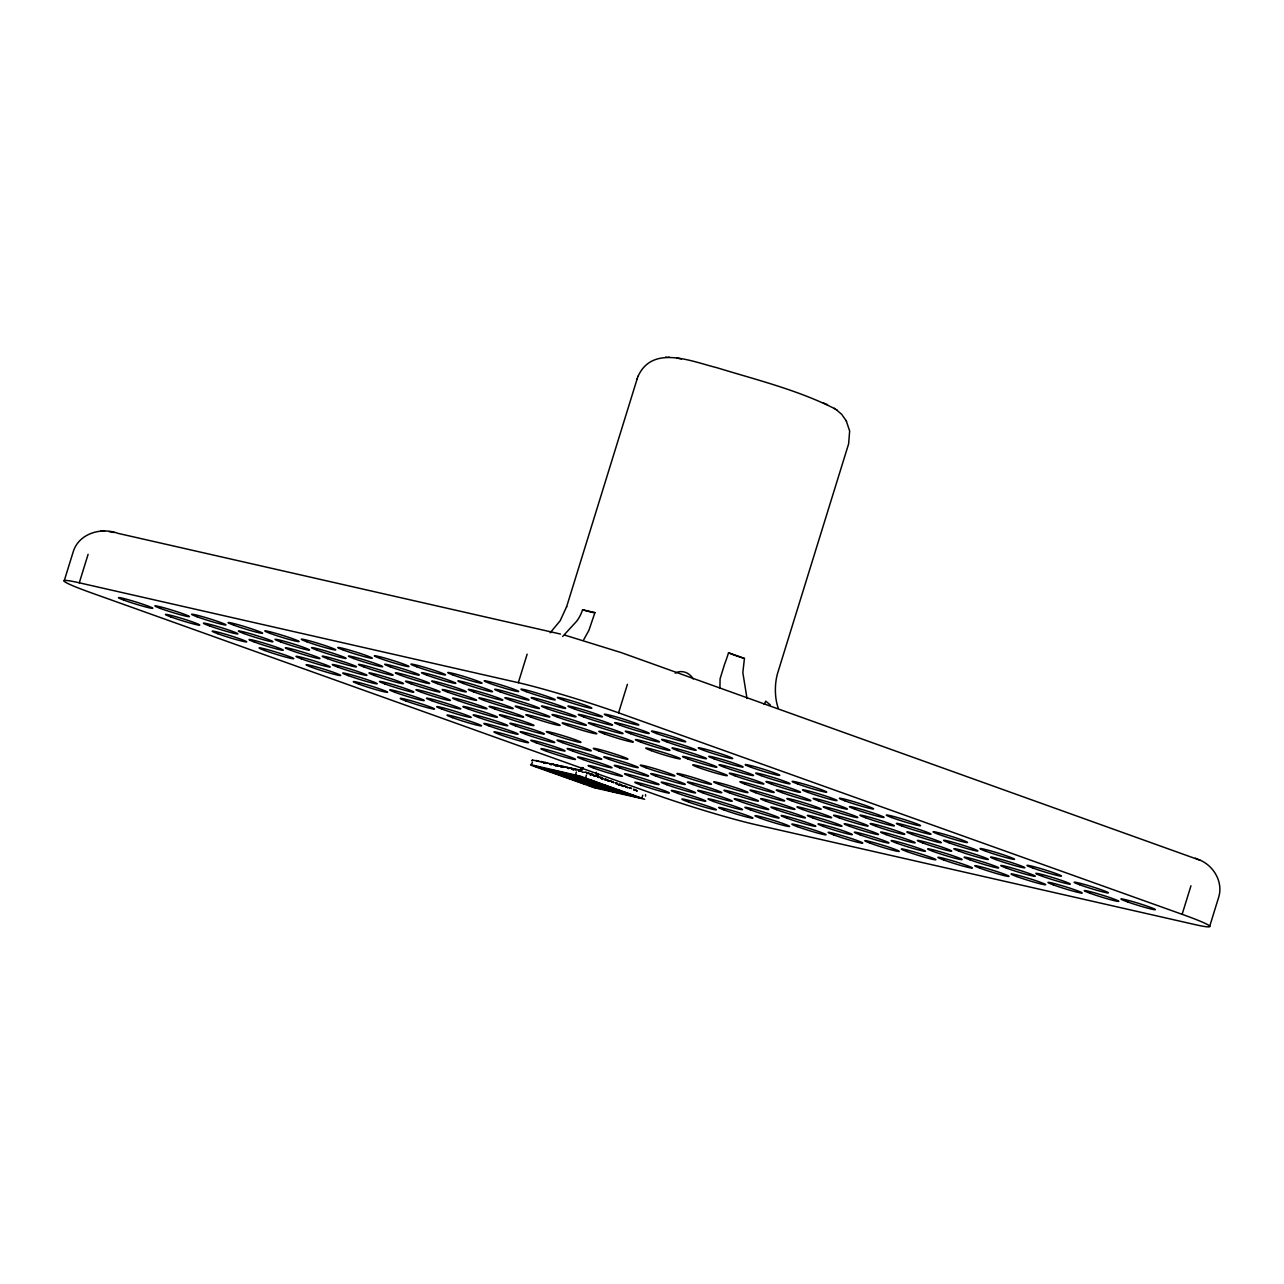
<?xml version="1.0" encoding="UTF-8"?>
<svg xmlns="http://www.w3.org/2000/svg" width="1284" height="1284" viewBox="0 0 1284 1284"><rect width="100%" height="100%" fill="white"/><g stroke="black" fill="none" stroke-linecap="round" stroke-linejoin="round"><path stroke-width="1.5" d="M598.472 777.446L597.959 773.867M590.319 774.942L591.186 773.915M645.579 796.128L645.515 794.587M764.157 704.338L765.745 701.192L770.239 704.868M719.923 687.919L720.083 678.787L724.513 664.438A38.632 6.741 -73.4 0 0 728.542 652.754L744.431 658.435L742.842 672.656L747.015 698.528M778.184 707.982C774.268 696.779 774.733 682.414 777.847 672.463L848.612 443.895L849.655 431.023L846.204 420.687M562.681 636.463L576.805 621.087A38.632 37.974 -54.8 0 0 582.567 609.788L594.941 612.596L588.891 630.364L583.722 639.689M579.036 770.93L581.347 768.699A3.868 3.804 -54.8 0 0 581.925 767.575L583.161 767.848L581.572 771.09M64.2 580.898L73.028 552.377C78.356 533.566 100.971 526.922 118.016 533.358L560.514 634.055M79.287 582.808L518.319 682.687A74.777 4.301 17.2 0 1 618.583 712.829L1182.131 914.32A74.777 4.301 17.2 0 1 1194.585 924.496L755.538 824.617A74.777 4.301 17.2 0 1 655.273 794.475L91.726 592.983A74.777 4.301 17.2 0 1 79.287 582.808L88.114 554.287M518.319 682.687L527.146 654.166M566.533 607.043L637.281 378.475M531.592 764.879L580.256 776.162L644.632 799.242L594.476 787.766L532.844 765.89C528.238 764.285 531.897 765.601 532.475 762.022M575.505 774.862L576.388 772.005M585.536 777.879L586.419 775.022M618.583 712.829L627.411 684.308M641.888 798.022L642.77 795.181M1182.131 914.32L1190.958 885.799M1209.656 926.406L1218.484 897.885C1223.829 881.964 1213.187 864.517 1197.828 859.269M638.036 376.389C652.384 344.208 692.028 361.607 716.873 367.705C756.693 379.936 797.862 389.967 835.146 408.906M596.402 772.23L595.969 776.21M637.169 378.844L638.164 376.019M566.645 606.658L560.129 620.814L550.178 632.787M531.608 760.706L532.443 760.08M675.191 673.185C681.595 669.397 689.797 672.736 693.151 678.947M532.491 760.048L579.277 769.886M591.202 773.899L593.288 774.958M594.941 612.596L594.588 612.709A17.944 1.027 17.2 0 1 582.792 609.852L582.567 609.788M585.889 772.326L589.308 773.385L587.558 772.727M600.045 777.414C607.605 780.816 597.06 774.396 601.458 778.714M608.054 780.11L606.337 779.452M100.666 531.111L102.062 531.127M103.266 531.111L104.582 531.127M665.61 357.209L666.733 357.225M668.178 357.209L669.269 357.225M595.166 787.573L591.892 786.53L595.294 787.557M583.129 767.864L581.957 767.575M593.802 775.054L592.245 774.413M676.861 358.092L681.419 358.926M109.156 531.608L111.547 532.041M111.965 532.122L114.196 532.539M613.832 782.614L611.633 781.844M547.562 763.306L544.657 762.311L547.963 763.322M597.895 776.579L598.713 776.74L597.814 776.371M544.946 763.322L543.742 762.985M607.637 780.03L604.716 779.035L606.433 779.693M611.986 781.619L612.789 781.779L611.906 781.41M615.566 783.32L616.769 783.657M626.062 786.659C628.63 787.06 620.268 784.797 625.212 786.402M564.992 635.195L620.846 652.481L1200.026 860.248M578.346 769.967L580.962 770.865L579.196 770.223M571.444 768.426L570.256 768.137L571.107 768.522M572.07 769.148L574.141 769.806M593.192 774.894L590.624 773.995L592.341 774.653M568.812 768.442L567.64 768.153L568.491 768.538M593.818 775.632L595.054 775.905L593.738 775.392M557.85 765.938L557.16 765.906M598.922 777.43L597.542 776.804M550.114 764.157L551.831 764.686M555.153 765.617L556.389 765.89L555.49 765.521M607.91 780.672L609.146 780.945L607.83 780.431M621.023 785.198L620.332 785.166M629.385 787.718L628.695 787.686M618.342 784.877L619.562 785.15L618.246 784.636M622.002 785.712L623.221 785.985L621.905 785.471M633.67 789.275L636.27 790.174L633.75 789.483M635.115 790.238L633.895 789.965L634.778 790.334M636.094 790.751L637.313 791.024L636.415 790.655M576.083 769.758L573.868 768.988L575.633 769.63M571.974 768.795L573.643 769.196L571.878 768.554M580.24 771.074L578.619 770.657L579.469 771.026M588.586 773.578L586.932 773.177L587.815 773.546M560.899 766.05L559.776 765.89M573.45 769.774L572.15 769.373M593.882 775.969L594.765 776.242M557.256 765.232C552.281 763.964 562.36 766.757 557.336 765.473M560.996 766.307L562.665 766.708L560.546 766.163M615.822 783.047L617.492 783.449L615.726 782.807M607.974 781.009L608.857 781.282M550.017 763.803L551.687 764.205L550.371 763.707M629.914 788.087L631.584 788.488L629.818 787.846M622.066 786.049L623.366 786.466M586.82 779.276C581.861 778.008 591.956 780.8 586.916 779.532M604.571 785.15C599.548 783.882 609.707 786.675 604.668 785.391M584.204 779.292C579.244 778.04 589.308 780.8 584.3 779.548M601.955 785.166C597.06 783.914 607.043 786.691 602.052 785.407M561.22 773.449C556.341 772.198 566.292 774.974 561.301 773.706M540.853 767.607C535.974 766.371 545.909 769.084 540.933 767.848M619.707 791.04C614.827 789.804 624.762 792.517 619.787 791.281M616.047 790.206C611.088 788.954 621.135 791.714 616.127 790.446M558.588 773.466C553.629 772.198 563.724 774.99 558.684 773.722M575.312 778.489C570.337 777.221 580.432 780.014 575.393 778.746M554.929 772.631C550.05 771.379 560.033 774.156 555.025 772.888M633.782 796.08C628.903 794.828 638.886 797.589 633.879 796.321M576.339 779.34C571.332 778.072 581.459 780.849 576.436 779.581M593.048 784.363C588.168 783.112 598.151 785.888 593.144 784.604M555.972 773.482C550.996 772.214 561.108 775.006 556.068 773.722M572.68 778.505C567.705 777.237 577.816 780.03 572.776 778.746M594.091 785.214C589.196 783.962 599.195 786.723 594.187 785.455M610.799 790.238C605.823 788.97 615.935 791.763 610.895 790.479M573.723 779.356C568.764 778.104 578.811 780.865 573.82 779.597M590.431 784.38C585.552 783.144 595.503 785.856 590.528 784.62M570.064 778.521C565.088 777.253 575.184 780.046 570.16 778.762M611.842 791.088C606.883 789.837 616.93 792.581 611.922 791.329M591.475 785.23C586.579 783.978 596.562 786.739 591.555 785.471M608.183 790.254C603.287 789.002 613.271 791.763 608.263 790.495M587.815 784.396C582.936 783.16 592.871 785.872 587.895 784.636M588.842 785.246C583.963 783.994 593.946 786.755 588.939 785.487M744.431 658.435L741.012 657.36A17.944 1.027 17.2 0 1 728.574 652.786L728.542 652.754M587.655 772.968L586.146 772.454M575.537 769.389L576.773 769.79M579.293 770.464L578.426 770.191M597.397 776.226L595.327 775.664L596.595 776.194M597.638 777.045L599.5 777.446M603.127 778.762L601.056 778.2L602.324 778.714M611.489 781.266L609.37 780.72L611.136 781.378M620.429 784.492C625.645 786.354 615.357 782.871 620.525 784.733M564.655 767.142L562.906 766.484L565.425 767.174M612.067 781.972L613.768 782.566M626.159 787.012L627.924 787.654L625.806 787.108M562.039 767.142L560.53 766.628L562.809 767.19M553.677 764.638L551.976 763.98L554.447 764.67M543.052 762.038L540.949 761.492L542.265 762.006M551.061 764.654L550.194 764.381M543.646 762.744L545.347 763.338M538.237 761.155L539.087 761.428M571.155 775.103C576.323 776.948 566.1 773.498 571.252 775.343M562.793 772.599C567.993 774.461 557.802 770.994 562.89 772.84M567.496 774.268C572.68 776.13 562.456 772.679 567.592 774.525M575.858 776.788C581.042 778.65 570.85 775.183 575.938 777.029M559.134 771.764C564.334 773.626 554.142 770.159 559.23 772.005M572.199 775.953C577.383 777.815 567.191 774.348 572.279 776.194M580.545 778.457C585.745 780.319 575.505 776.884 580.641 778.714M585.247 780.142C590.463 782.004 580.111 778.521 585.343 780.383M568.539 775.119C573.691 776.932 563.435 773.514 568.619 775.359M576.885 777.639C582.085 779.5 571.894 776.034 576.981 777.879M589.934 781.828C595.166 783.689 584.862 780.207 590.03 782.068M573.226 776.804C578.426 778.666 568.234 775.199 573.322 777.045M594.636 783.497C599.853 785.375 589.565 781.892 594.733 783.754M607.685 787.686C612.885 789.564 602.694 786.097 607.781 787.943M577.928 778.473C583.113 780.335 572.873 776.884 578.025 778.73M604.026 786.867C609.21 788.697 598.986 785.278 604.122 787.108M612.388 789.371C617.604 791.233 607.252 787.75 612.468 789.612M600.366 786.033C605.599 787.894 595.294 784.412 600.463 786.273M608.728 788.537C613.961 790.414 603.64 786.932 608.825 788.777M621.777 792.726C627.009 794.603 616.689 791.121 621.873 792.982M605.069 787.702C610.285 789.58 599.997 786.097 605.165 787.959M618.118 791.891C623.254 793.721 613.142 790.318 618.214 792.148M626.48 794.411C631.664 796.257 621.424 792.822 626.56 794.652M601.41 786.867C606.594 788.729 596.354 785.294 601.506 787.124M609.756 789.387C614.956 791.249 604.764 787.782 609.852 789.628M622.82 793.576C628.037 795.438 617.684 791.955 622.901 793.817M606.096 788.553C611.328 790.43 601.024 786.932 606.192 788.793M619.161 792.742C624.377 794.619 614.073 791.137 619.241 792.982M580.898 776.916C576.468 775.247 585.841 778.537 581.379 776.852M582.438 777.703C586.884 779.372 577.527 776.114 581.957 777.783M629.224 794.443C633.638 796.112 624.489 792.886 628.743 794.507M590.078 774.557L591.138 774.942M617.636 783.93L615.63 783.497M604.17 779.597L605.406 780.062M582.134 772.198L585.52 772.278M537.434 760.898L536.198 760.433M1195.244 858.145L1197.298 859.06M823.301 402.855L827.538 404.749M836.349 409.74L841.71 414.363L846.477 421.152M834.247 408.312L837.264 410.366M601.811 778.778L601.57 777.927M535.572 766.355L538.943 767.415L535.572 766.355M540.259 768.025L543.646 769.1L540.259 768.025M542.891 768.009L546.262 769.084L542.891 768.009M546.551 768.843L549.921 769.918L546.551 768.843M544.962 769.71L548.348 770.769L544.962 769.71M547.578 769.694L550.964 770.753L547.578 769.694M550.21 769.678L553.581 770.753L550.21 769.678M548.621 770.544L552.008 771.604L548.782 770.561M551.237 770.528L554.624 771.588L551.398 770.544M549.664 771.395L553.035 772.454L549.664 771.395M553.853 770.512L557.24 771.572L554.014 770.528M552.281 771.379L555.651 772.438L552.281 771.379M554.897 771.363L558.283 772.422L554.897 771.363M555.94 772.214L559.31 773.273L555.94 772.214M569.984 768.378L566.806 767.447L569.984 768.378M558.556 772.198L561.943 773.257L558.556 772.198M558.01 773.899L561.397 774.958L558.01 773.899M562.215 773.032L565.602 774.091L562.215 773.032M560.626 773.883L564.013 774.958L560.626 773.883M559.054 774.75L562.424 775.809L559.214 774.766M564.832 773.016L568.218 774.075L564.832 773.016M563.259 773.867L566.629 774.942L563.259 773.867M561.67 774.733L565.056 775.793L561.83 774.75M564.286 774.717L567.672 775.777L564.446 774.75M562.713 775.584L566.083 776.643L562.713 775.584M568.491 773.835L571.878 774.91L568.652 773.867M565.329 775.568L568.716 776.627L565.329 775.568M563.74 776.435L567.127 777.494L563.74 776.435M567.945 775.552L571.332 776.611L567.945 775.552M566.372 776.419L569.743 777.478L566.372 776.419M572.15 774.669L575.537 775.745L572.15 774.669M568.989 776.403L572.375 777.462L568.989 776.403M567.4 777.253L570.786 778.329L567.4 777.253M573.194 775.52L576.58 776.579L573.194 775.52M570.032 777.237L573.402 778.313L570.032 777.237M575.81 775.504L579.196 776.579L575.81 775.504M572.648 777.237L576.034 778.297L572.648 777.237M576.853 776.355L580.24 777.414L576.853 776.355M577.88 777.205L581.267 778.264L577.88 777.205M573.146 779.789L576.516 780.849L573.146 779.789M575.762 779.773L579.132 780.832L575.762 779.773M581.54 778.04L584.926 779.099L581.7 778.056M579.967 778.89L583.337 779.966L579.967 778.89M578.378 779.757L581.764 780.816L578.378 779.757M584.172 778.024L587.542 779.083L584.172 778.024M576.789 780.624L580.175 781.683L576.789 780.624M579.421 780.608L582.792 781.667L579.421 780.608M577.832 781.458L581.219 782.534L577.832 781.458M580.448 781.442L583.835 782.518L580.448 781.442M586.242 779.709L589.629 780.784L586.242 779.709M583.08 781.442L586.451 782.502L583.08 781.442M588.858 779.693L592.245 780.768L588.858 779.693M581.491 782.293L584.878 783.368L581.491 782.293M587.286 780.56L590.656 781.619L587.286 780.56M584.108 782.277L587.494 783.352L584.108 782.277M589.902 780.544L593.288 781.603L589.902 780.544M582.535 783.144L585.905 784.203L582.695 783.16M585.151 783.128L588.537 784.187L585.151 783.128M590.945 781.394L594.315 782.454L590.945 781.394M587.767 783.112L591.154 784.187L587.767 783.112M593.561 781.378L596.948 782.438L593.722 781.394M591.972 782.245L595.359 783.304L592.133 782.261M594.604 782.229L597.975 783.288L594.604 782.229M595.632 783.063L599.018 784.139L595.632 783.063M598.264 783.063L601.634 784.123L598.264 783.063M596.675 783.914L600.061 784.989L596.675 783.914M595.086 784.781L598.472 785.84L595.086 784.781M593.513 785.648L596.883 786.707L593.513 785.648M599.291 783.898L602.678 784.973L599.291 783.898M597.718 784.765L601.089 785.824L597.718 784.765M596.129 785.631L599.516 786.691L596.129 785.631M594.54 786.482L597.927 787.557L594.54 786.482M597.172 786.466L600.543 787.541L597.317 786.498M595.583 787.333L598.97 788.392L595.583 787.333M601.361 785.599L604.748 786.659L601.361 785.599M598.2 787.317L601.586 788.392L598.36 787.349M603.994 785.583L607.364 786.643L604.154 785.599M600.816 787.301L604.202 788.376L600.816 787.301M599.243 788.167L602.613 789.227L599.243 788.167M605.021 786.434L608.407 787.493L605.021 786.434M601.859 788.151L605.245 789.211L601.859 788.151M607.653 786.418L611.024 787.477L607.653 786.418M602.902 789.002L606.273 790.061L602.902 789.002M608.68 787.269L612.067 788.328L608.68 787.269M605.518 788.986L608.905 790.045L605.518 788.986M609.723 788.103L613.11 789.178L609.723 788.103M612.34 788.087L615.726 789.162L612.34 788.087M613.383 788.938L616.769 790.013L613.383 788.938M611.794 789.804L615.18 790.864L611.794 789.804M612.837 790.655L616.224 791.714L612.998 790.671M617.042 789.772L620.429 790.832L617.203 789.788M615.453 790.639L618.84 791.698L615.453 790.639M613.88 791.49L617.251 792.565L613.88 791.49M619.113 791.474L622.499 792.533L619.113 791.474M621.745 791.458L625.115 792.517L621.745 791.458M622.772 792.292L626.159 793.368L622.772 792.292M623.815 793.143L627.202 794.218L623.815 793.143M626.432 793.127L629.818 794.202L626.432 793.127M628.502 794.828L631.889 795.887L628.502 794.828M631.134 794.812L634.505 795.871L631.134 794.812M544.159 768.923L547.433 769.983L544.159 768.923M590.961 785.648L594.235 786.723L590.961 785.648M635.917 796.497L639.191 797.573L635.917 796.497M678.08 793.448A17.944 1.027 17.2 0 0 705.606 801.232A17.944 1.027 17.2 0 0 682.173 792.854A17.944 1.027 17.2 0 0 678.08 793.448M688.641 802.067A17.944 1.027 17.2 0 0 716.167 809.851A17.944 1.027 17.2 0 0 692.734 801.473A17.944 1.027 17.2 0 0 688.641 802.067M123.842 600.109A17.944 1.027 17.2 0 0 152.315 608.359A17.944 1.027 17.2 0 0 130.759 600.431A17.944 1.027 17.2 0 0 123.842 600.109M1127.689 901.946A17.944 1.027 17.2 0 0 1155.199 909.73A17.944 1.027 17.2 0 0 1131.782 901.352A17.944 1.027 17.2 0 0 1127.689 901.946M564.141 700.438A17.944 1.027 17.2 0 0 591.651 708.222A17.944 1.027 17.2 0 0 568.234 699.844A17.944 1.027 17.2 0 0 564.141 700.438M1042.608 876.378A17.944 1.027 17.2 0 0 1070.134 884.162A17.944 1.027 17.2 0 0 1046.701 875.784A17.944 1.027 17.2 0 0 1042.608 876.378M574.702 709.073A17.944 1.027 17.2 0 0 602.228 716.857A17.944 1.027 17.2 0 0 578.795 708.479A17.944 1.027 17.2 0 0 574.702 709.073M210.175 626.143A17.944 1.027 17.2 0 0 237.684 633.927A17.944 1.027 17.2 0 0 214.267 625.549A17.944 1.027 17.2 0 0 210.175 626.143M620.22 725.251A17.944 1.027 17.2 0 0 648.693 733.501A17.944 1.027 17.2 0 0 627.138 725.556A17.944 1.027 17.2 0 0 620.22 725.251M901.994 825.997A17.944 1.027 17.2 0 0 930.467 834.247A17.944 1.027 17.2 0 0 908.911 826.302A17.944 1.027 17.2 0 0 901.994 825.997M1032.513 867.904A17.944 1.027 17.2 0 0 1060.969 876.153A17.944 1.027 17.2 0 0 1039.414 868.209A17.944 1.027 17.2 0 0 1032.513 867.904M839.19 817.828A17.944 1.027 17.2 0 0 867.663 826.061A17.944 1.027 17.2 0 0 846.108 818.133A17.944 1.027 17.2 0 0 839.19 817.828M933.131 851.404A17.944 1.027 17.2 0 0 961.588 859.654A17.944 1.027 17.2 0 0 940.032 851.709A17.944 1.027 17.2 0 0 933.131 851.404M755.65 792.709A17.944 1.027 17.2 0 0 784.123 800.959A17.944 1.027 17.2 0 0 762.568 793.014A17.944 1.027 17.2 0 0 755.65 792.709M416.53 666.701A17.944 1.027 17.2 0 0 445.002 674.951A17.944 1.027 17.2 0 0 423.447 667.006A17.944 1.027 17.2 0 0 416.53 666.701M651.341 750.659A17.944 1.027 17.2 0 0 679.814 758.908A17.944 1.027 17.2 0 0 658.259 750.963A17.944 1.027 17.2 0 0 651.341 750.659M395.247 692.397A17.944 1.027 17.2 0 0 423.704 700.647A17.944 1.027 17.2 0 0 402.149 692.702A17.944 1.027 17.2 0 0 395.247 692.397M985.55 851.115A17.944 1.027 17.2 0 0 1014.007 859.365A17.944 1.027 17.2 0 0 992.452 851.42A17.944 1.027 17.2 0 0 985.55 851.115M1079.475 884.692A17.944 1.027 17.2 0 0 1107.931 892.942A17.944 1.027 17.2 0 0 1086.376 885.013A17.944 1.027 17.2 0 0 1079.475 884.692M891.626 817.523A17.944 1.027 17.2 0 0 920.082 825.773A17.944 1.027 17.2 0 0 898.527 817.844A17.944 1.027 17.2 0 0 891.626 817.523M771.491 784.091A17.944 1.027 17.2 0 0 799.948 792.34A17.944 1.027 17.2 0 0 778.393 784.396A17.944 1.027 17.2 0 0 771.491 784.091M724.529 767.302A17.944 1.027 17.2 0 0 752.986 775.552A17.944 1.027 17.2 0 0 731.431 767.607A17.944 1.027 17.2 0 0 724.529 767.302M677.567 750.514A17.944 1.027 17.2 0 0 706.023 758.748A17.944 1.027 17.2 0 0 684.468 750.819A17.944 1.027 17.2 0 0 677.567 750.514M1016.671 876.523A17.944 1.027 17.2 0 0 1045.144 884.772A17.944 1.027 17.2 0 0 1023.589 876.828A17.944 1.027 17.2 0 0 1016.671 876.523M875.784 826.142A17.944 1.027 17.2 0 0 904.257 834.391A17.944 1.027 17.2 0 0 882.702 826.447A17.944 1.027 17.2 0 0 875.784 826.142M969.709 859.734A17.944 1.027 17.2 0 0 998.182 867.968A17.944 1.027 17.2 0 0 976.626 860.039A17.944 1.027 17.2 0 0 969.709 859.734M667.182 742.04A17.944 1.027 17.2 0 0 695.655 750.289A17.944 1.027 17.2 0 0 674.1 742.345A17.944 1.027 17.2 0 0 667.182 742.04M640.973 742.184A17.944 1.027 17.2 0 0 669.446 750.434A17.944 1.027 17.2 0 0 647.89 742.489A17.944 1.027 17.2 0 0 640.973 742.184M594.01 725.396A17.944 1.027 17.2 0 0 622.483 733.646A17.944 1.027 17.2 0 0 600.928 725.701A17.944 1.027 17.2 0 0 594.01 725.396M547.048 708.607A17.944 1.027 17.2 0 0 575.521 716.857A17.944 1.027 17.2 0 0 553.966 708.912A17.944 1.027 17.2 0 0 547.048 708.607M1089.843 893.166A17.944 1.027 17.2 0 0 1118.316 901.416A17.944 1.027 17.2 0 0 1096.761 893.471A17.944 1.027 17.2 0 0 1089.843 893.166M948.956 842.786A17.944 1.027 17.2 0 0 977.429 851.035A17.944 1.027 17.2 0 0 955.874 843.106A17.944 1.027 17.2 0 0 948.956 842.786M855.032 809.209A17.944 1.027 17.2 0 0 883.504 817.459A17.944 1.027 17.2 0 0 861.949 809.514A17.944 1.027 17.2 0 0 855.032 809.209M808.069 792.421A17.944 1.027 17.2 0 0 836.542 800.654A17.944 1.027 17.2 0 0 814.987 792.726A17.944 1.027 17.2 0 0 808.069 792.421M525.75 734.304A17.944 1.027 17.2 0 0 554.223 742.553A17.944 1.027 17.2 0 0 532.667 734.608A17.944 1.027 17.2 0 0 525.75 734.304M761.107 775.616A17.944 1.027 17.2 0 0 789.58 783.866A17.944 1.027 17.2 0 0 768.025 775.937A17.944 1.027 17.2 0 0 761.107 775.616M714.145 758.828A17.944 1.027 17.2 0 0 742.617 767.078A17.944 1.027 17.2 0 0 721.062 759.149A17.944 1.027 17.2 0 0 714.145 758.828M500.086 691.803A17.944 1.027 17.2 0 0 528.559 700.053A17.944 1.027 17.2 0 0 507.003 692.124A17.944 1.027 17.2 0 0 500.086 691.803M452.578 717.66A17.944 1.027 17.2 0 0 481.051 725.909A17.944 1.027 17.2 0 0 459.495 717.965A17.944 1.027 17.2 0 0 452.578 717.66M484.245 700.422A17.944 1.027 17.2 0 0 512.717 708.672A17.944 1.027 17.2 0 0 491.162 700.743A17.944 1.027 17.2 0 0 484.245 700.422M437.282 683.634A17.944 1.027 17.2 0 0 465.755 691.883A17.944 1.027 17.2 0 0 444.2 683.939A17.944 1.027 17.2 0 0 437.282 683.634M390.32 666.845A17.944 1.027 17.2 0 0 418.793 675.095A17.944 1.027 17.2 0 0 397.238 667.15A17.944 1.027 17.2 0 0 390.32 666.845M489.172 725.974A17.944 1.027 17.2 0 0 517.629 734.223A17.944 1.027 17.2 0 0 496.073 726.295A17.944 1.027 17.2 0 0 489.172 725.974M828.822 809.353A17.944 1.027 17.2 0 0 857.295 817.603A17.944 1.027 17.2 0 0 835.74 809.658A17.944 1.027 17.2 0 0 828.822 809.353M489.718 683.345A17.944 1.027 17.2 0 0 518.174 691.594A17.944 1.027 17.2 0 0 496.619 683.65A17.944 1.027 17.2 0 0 489.718 683.345M687.935 758.972A17.944 1.027 17.2 0 0 716.408 767.222A17.944 1.027 17.2 0 0 694.853 759.293A17.944 1.027 17.2 0 0 687.935 758.972M870.327 843.235A17.944 1.027 17.2 0 0 898.8 851.469A17.944 1.027 17.2 0 0 877.229 843.54A17.944 1.027 17.2 0 0 870.327 843.235M729.44 792.854A17.944 1.027 17.2 0 0 757.913 801.104A17.944 1.027 17.2 0 0 736.342 793.159A17.944 1.027 17.2 0 0 729.44 792.854M823.365 826.431A17.944 1.027 17.2 0 0 851.838 834.68A17.944 1.027 17.2 0 0 830.266 826.752A17.944 1.027 17.2 0 0 823.365 826.431M494.629 708.896A17.944 1.027 17.2 0 0 523.086 717.146A17.944 1.027 17.2 0 0 501.53 709.201A17.944 1.027 17.2 0 0 494.629 708.896M442.21 709.185A17.944 1.027 17.2 0 0 470.666 717.435A17.944 1.027 17.2 0 0 449.111 709.49A17.944 1.027 17.2 0 0 442.21 709.185M264.729 650.49A17.944 1.027 17.2 0 0 293.201 658.74A17.944 1.027 17.2 0 0 271.646 650.795A17.944 1.027 17.2 0 0 264.729 650.49M290.938 650.346A17.944 1.027 17.2 0 0 319.411 658.596A17.944 1.027 17.2 0 0 297.856 650.651A17.944 1.027 17.2 0 0 290.938 650.346M243.976 633.558A17.944 1.027 17.2 0 0 272.449 641.791A17.944 1.027 17.2 0 0 250.894 633.863A17.944 1.027 17.2 0 0 243.976 633.558M301.323 658.804A17.944 1.027 17.2 0 0 329.779 667.054A17.944 1.027 17.2 0 0 308.224 659.125A17.944 1.027 17.2 0 0 301.323 658.804M776.403 809.642A17.944 1.027 17.2 0 0 804.875 817.892A17.944 1.027 17.2 0 0 783.304 809.947A17.944 1.027 17.2 0 0 776.403 809.642M750.739 767.158A17.944 1.027 17.2 0 0 779.195 775.408A17.944 1.027 17.2 0 0 757.64 767.463A17.944 1.027 17.2 0 0 750.739 767.158M703.776 750.37A17.944 1.027 17.2 0 0 732.233 758.603A17.944 1.027 17.2 0 0 710.678 750.675A17.944 1.027 17.2 0 0 703.776 750.37M656.814 733.565A17.944 1.027 17.2 0 0 685.271 741.815A17.944 1.027 17.2 0 0 663.716 733.886A17.944 1.027 17.2 0 0 656.814 733.565M458.035 700.566A17.944 1.027 17.2 0 0 486.508 708.816A17.944 1.027 17.2 0 0 464.952 700.887A17.944 1.027 17.2 0 0 458.035 700.566M411.073 683.778A17.944 1.027 17.2 0 0 439.545 692.028A17.944 1.027 17.2 0 0 417.99 684.083A17.944 1.027 17.2 0 0 411.073 683.778M384.863 683.923A17.944 1.027 17.2 0 0 413.336 692.172A17.944 1.027 17.2 0 0 391.78 684.244A17.944 1.027 17.2 0 0 384.863 683.923M337.901 667.134A17.944 1.027 17.2 0 0 366.373 675.384A17.944 1.027 17.2 0 0 344.818 667.439A17.944 1.027 17.2 0 0 337.901 667.134M786.771 818.117A17.944 1.027 17.2 0 0 815.244 826.366A17.944 1.027 17.2 0 0 793.689 818.422A17.944 1.027 17.2 0 0 786.771 818.117M598.922 750.947A17.944 1.027 17.2 0 0 627.394 759.197A17.944 1.027 17.2 0 0 605.839 751.252A17.944 1.027 17.2 0 0 598.922 750.947M447.667 692.108A17.944 1.027 17.2 0 0 476.123 700.342A17.944 1.027 17.2 0 0 454.568 692.413A17.944 1.027 17.2 0 0 447.667 692.108M400.704 675.304A17.944 1.027 17.2 0 0 429.161 683.553A17.944 1.027 17.2 0 0 407.606 675.625A17.944 1.027 17.2 0 0 400.704 675.304M353.742 658.515A17.944 1.027 17.2 0 0 382.199 666.765A17.944 1.027 17.2 0 0 360.643 658.836A17.944 1.027 17.2 0 0 353.742 658.515M520.839 708.752A17.944 1.027 17.2 0 0 549.311 717.002A17.944 1.027 17.2 0 0 527.756 709.057A17.944 1.027 17.2 0 0 520.839 708.752M473.876 691.964A17.944 1.027 17.2 0 0 502.349 700.197A17.944 1.027 17.2 0 0 480.794 692.269A17.944 1.027 17.2 0 0 473.876 691.964M426.914 675.159A17.944 1.027 17.2 0 0 455.387 683.409A17.944 1.027 17.2 0 0 433.832 675.48A17.944 1.027 17.2 0 0 426.914 675.159M593.465 768.025A17.944 1.027 17.2 0 0 621.938 776.274A17.944 1.027 17.2 0 0 600.382 768.346A17.944 1.027 17.2 0 0 593.465 768.025M619.674 767.88A17.944 1.027 17.2 0 0 648.147 776.13A17.944 1.027 17.2 0 0 626.592 768.201A17.944 1.027 17.2 0 0 619.674 767.88M713.599 801.473A17.944 1.027 17.2 0 0 742.072 809.706A17.944 1.027 17.2 0 0 720.517 801.778A17.944 1.027 17.2 0 0 713.599 801.473M254.36 642.016A17.944 1.027 17.2 0 0 282.817 650.266A17.944 1.027 17.2 0 0 261.262 642.337A17.944 1.027 17.2 0 0 254.36 642.016M739.809 801.328A17.944 1.027 17.2 0 0 768.281 809.562A17.944 1.027 17.2 0 0 746.726 801.633A17.944 1.027 17.2 0 0 739.809 801.328M364.11 666.99A17.944 1.027 17.2 0 0 392.583 675.24A17.944 1.027 17.2 0 0 371.028 667.295A17.944 1.027 17.2 0 0 364.11 666.99M792.228 801.023A17.944 1.027 17.2 0 0 820.701 809.273A17.944 1.027 17.2 0 0 799.146 801.344A17.944 1.027 17.2 0 0 792.228 801.023M453.124 675.015A17.944 1.027 17.2 0 0 481.596 683.265A17.944 1.027 17.2 0 0 460.041 675.336A17.944 1.027 17.2 0 0 453.124 675.015M922.747 842.93A17.944 1.027 17.2 0 0 951.219 851.18A17.944 1.027 17.2 0 0 929.664 843.251A17.944 1.027 17.2 0 0 922.747 842.93M682.478 776.066A17.944 1.027 17.2 0 0 710.951 784.315A17.944 1.027 17.2 0 0 689.38 776.371A17.944 1.027 17.2 0 0 682.478 776.066M343.358 650.057A17.944 1.027 17.2 0 0 371.83 658.291A17.944 1.027 17.2 0 0 350.275 650.362A17.944 1.027 17.2 0 0 343.358 650.057M812.981 817.972A17.944 1.027 17.2 0 0 841.453 826.222A17.944 1.027 17.2 0 0 819.898 818.277A17.944 1.027 17.2 0 0 812.981 817.972M604.379 733.87A17.944 1.027 17.2 0 0 632.851 742.104A17.944 1.027 17.2 0 0 611.296 734.175A17.944 1.027 17.2 0 0 604.379 733.87M557.417 717.066A17.944 1.027 17.2 0 0 585.889 725.316A17.944 1.027 17.2 0 0 564.334 717.387A17.944 1.027 17.2 0 0 557.417 717.066M510.454 700.278A17.944 1.027 17.2 0 0 538.927 708.527A17.944 1.027 17.2 0 0 517.372 700.582A17.944 1.027 17.2 0 0 510.454 700.278M572.712 751.092A17.944 1.027 17.2 0 0 601.185 759.342A17.944 1.027 17.2 0 0 579.63 751.397A17.944 1.027 17.2 0 0 572.712 751.092M504.997 717.371A17.944 1.027 17.2 0 0 533.47 725.604A17.944 1.027 17.2 0 0 511.915 717.676A17.944 1.027 17.2 0 0 504.997 717.371M463.492 683.489A17.944 1.027 17.2 0 0 491.965 691.739A17.944 1.027 17.2 0 0 470.409 683.794A17.944 1.027 17.2 0 0 463.492 683.489M906.905 851.549A17.944 1.027 17.2 0 0 935.378 859.799A17.944 1.027 17.2 0 0 913.823 851.854A17.944 1.027 17.2 0 0 906.905 851.549M766.018 801.168A17.944 1.027 17.2 0 0 794.491 809.418A17.944 1.027 17.2 0 0 772.936 801.489A17.944 1.027 17.2 0 0 766.018 801.168M666.637 784.668A17.944 1.027 17.2 0 0 695.109 792.918A17.944 1.027 17.2 0 0 673.554 784.989A17.944 1.027 17.2 0 0 666.637 784.668M760.561 818.261A17.944 1.027 17.2 0 0 789.034 826.511A17.944 1.027 17.2 0 0 767.479 818.566A17.944 1.027 17.2 0 0 760.561 818.261M562.344 742.617A17.944 1.027 17.2 0 0 590.801 750.867A17.944 1.027 17.2 0 0 569.245 742.938A17.944 1.027 17.2 0 0 562.344 742.617M515.382 725.829A17.944 1.027 17.2 0 0 543.838 734.079A17.944 1.027 17.2 0 0 522.283 726.134A17.944 1.027 17.2 0 0 515.382 725.829M160.436 608.439A17.944 1.027 17.2 0 0 188.892 616.689A17.944 1.027 17.2 0 0 167.337 608.744A17.944 1.027 17.2 0 0 160.436 608.439M630.059 776.355A17.944 1.027 17.2 0 0 658.515 784.604A17.944 1.027 17.2 0 0 636.96 776.659A17.944 1.027 17.2 0 0 630.059 776.355M723.983 809.931A17.944 1.027 17.2 0 0 752.44 818.181A17.944 1.027 17.2 0 0 730.885 810.252A17.944 1.027 17.2 0 0 723.983 809.931M656.268 776.21A17.944 1.027 17.2 0 0 684.725 784.46A17.944 1.027 17.2 0 0 663.17 776.515A17.944 1.027 17.2 0 0 656.268 776.21M750.193 809.787A17.944 1.027 17.2 0 0 778.65 818.036A17.944 1.027 17.2 0 0 757.095 810.108A17.944 1.027 17.2 0 0 750.193 809.787M405.616 700.855A17.944 1.027 17.2 0 0 434.088 709.105A17.944 1.027 17.2 0 0 412.533 701.176A17.944 1.027 17.2 0 0 405.616 700.855M468.419 709.041A17.944 1.027 17.2 0 0 496.876 717.291A17.944 1.027 17.2 0 0 475.321 709.346A17.944 1.027 17.2 0 0 468.419 709.041M421.457 692.253A17.944 1.027 17.2 0 0 449.914 700.502A17.944 1.027 17.2 0 0 428.358 692.558A17.944 1.027 17.2 0 0 421.457 692.253M797.155 826.575A17.944 1.027 17.2 0 0 825.612 834.825A17.944 1.027 17.2 0 0 804.057 826.896A17.944 1.027 17.2 0 0 797.155 826.575M719.056 784.38A17.944 1.027 17.2 0 0 747.529 792.629A17.944 1.027 17.2 0 0 725.974 784.701A17.944 1.027 17.2 0 0 719.056 784.38M698.303 767.447A17.944 1.027 17.2 0 0 726.776 775.697A17.944 1.027 17.2 0 0 705.221 767.752A17.944 1.027 17.2 0 0 698.303 767.447M531.207 717.21A17.944 1.027 17.2 0 0 559.68 725.46A17.944 1.027 17.2 0 0 538.124 717.531A17.944 1.027 17.2 0 0 531.207 717.21M551.959 734.159A17.944 1.027 17.2 0 0 580.432 742.409A17.944 1.027 17.2 0 0 558.877 734.464A17.944 1.027 17.2 0 0 551.959 734.159M379.952 658.371A17.944 1.027 17.2 0 0 408.424 666.621A17.944 1.027 17.2 0 0 386.869 658.676A17.944 1.027 17.2 0 0 379.952 658.371M849.575 826.286A17.944 1.027 17.2 0 0 878.047 834.536A17.944 1.027 17.2 0 0 856.492 826.607A17.944 1.027 17.2 0 0 849.575 826.286M896.537 843.074A17.944 1.027 17.2 0 0 925.01 851.324A17.944 1.027 17.2 0 0 903.454 843.395A17.944 1.027 17.2 0 0 896.537 843.074M280.57 641.872A17.944 1.027 17.2 0 0 309.027 650.121A17.944 1.027 17.2 0 0 287.472 642.177A17.944 1.027 17.2 0 0 280.57 641.872M478.788 717.515A17.944 1.027 17.2 0 0 507.26 725.749A17.944 1.027 17.2 0 0 485.705 717.82A17.944 1.027 17.2 0 0 478.788 717.515M431.825 700.711A17.944 1.027 17.2 0 0 460.298 708.961A17.944 1.027 17.2 0 0 438.743 701.032A17.944 1.027 17.2 0 0 431.825 700.711M609.852 716.777A17.944 1.027 17.2 0 0 638.308 725.027A17.944 1.027 17.2 0 0 616.753 717.082A17.944 1.027 17.2 0 0 609.852 716.777M233.608 625.083A17.944 1.027 17.2 0 0 262.064 633.333A17.944 1.027 17.2 0 0 240.509 625.388A17.944 1.027 17.2 0 0 233.608 625.083M703.231 792.998A17.944 1.027 17.2 0 0 731.687 801.248A17.944 1.027 17.2 0 0 710.132 793.303A17.944 1.027 17.2 0 0 703.231 792.998M583.096 759.566A17.944 1.027 17.2 0 0 611.553 767.8A17.944 1.027 17.2 0 0 589.998 759.871A17.944 1.027 17.2 0 0 583.096 759.566M640.427 784.829A17.944 1.027 17.2 0 0 668.9 793.063A17.944 1.027 17.2 0 0 647.345 785.134A17.944 1.027 17.2 0 0 640.427 784.829M630.604 733.71A17.944 1.027 17.2 0 0 659.061 741.959A17.944 1.027 17.2 0 0 637.506 734.031A17.944 1.027 17.2 0 0 630.604 733.71M912.378 834.472A17.944 1.027 17.2 0 0 940.835 842.721A17.944 1.027 17.2 0 0 919.28 834.777A17.944 1.027 17.2 0 0 912.378 834.472M1006.303 868.048A17.944 1.027 17.2 0 0 1034.76 876.298A17.944 1.027 17.2 0 0 1013.204 868.353A17.944 1.027 17.2 0 0 1006.303 868.048M818.454 800.879A17.944 1.027 17.2 0 0 846.91 809.129A17.944 1.027 17.2 0 0 825.355 801.2A17.944 1.027 17.2 0 0 818.454 800.879M943.499 859.879A17.944 1.027 17.2 0 0 971.972 868.112A17.944 1.027 17.2 0 0 950.417 860.184A17.944 1.027 17.2 0 0 943.499 859.879M802.612 809.498A17.944 1.027 17.2 0 0 831.085 817.747A17.944 1.027 17.2 0 0 809.53 809.803A17.944 1.027 17.2 0 0 802.612 809.498M859.943 834.76A17.944 1.027 17.2 0 0 888.416 843.01A17.944 1.027 17.2 0 0 866.861 835.065A17.944 1.027 17.2 0 0 859.943 834.76M197.014 616.753A17.944 1.027 17.2 0 0 225.486 625.003A17.944 1.027 17.2 0 0 203.931 617.074A17.944 1.027 17.2 0 0 197.014 616.753M536.134 742.762A17.944 1.027 17.2 0 0 564.591 751.012A17.944 1.027 17.2 0 0 543.036 743.083A17.944 1.027 17.2 0 0 536.134 742.762M959.341 851.26A17.944 1.027 17.2 0 0 987.797 859.51A17.944 1.027 17.2 0 0 966.242 851.565A17.944 1.027 17.2 0 0 959.341 851.26M1053.265 884.836A17.944 1.027 17.2 0 0 1081.722 893.086A17.944 1.027 17.2 0 0 1060.167 885.158A17.944 1.027 17.2 0 0 1053.265 884.836M844.663 800.734A17.944 1.027 17.2 0 0 873.12 808.984A17.944 1.027 17.2 0 0 851.565 801.056A17.944 1.027 17.2 0 0 844.663 800.734M797.701 783.946A17.944 1.027 17.2 0 0 826.158 792.196A17.944 1.027 17.2 0 0 804.603 784.251A17.944 1.027 17.2 0 0 797.701 783.946M609.306 759.422A17.944 1.027 17.2 0 0 637.763 767.655A17.944 1.027 17.2 0 0 616.208 759.727A17.944 1.027 17.2 0 0 609.306 759.422M270.186 633.397A17.944 1.027 17.2 0 0 298.658 641.647A17.944 1.027 17.2 0 0 277.103 633.718A17.944 1.027 17.2 0 0 270.186 633.397M170.804 616.898A17.944 1.027 17.2 0 0 199.277 625.148A17.944 1.027 17.2 0 0 177.722 617.219A17.944 1.027 17.2 0 0 170.804 616.898M217.766 633.702A17.944 1.027 17.2 0 0 246.239 641.936A17.944 1.027 17.2 0 0 224.684 634.007A17.944 1.027 17.2 0 0 217.766 633.702M546.502 751.236A17.944 1.027 17.2 0 0 574.975 759.486A17.944 1.027 17.2 0 0 553.42 751.541A17.944 1.027 17.2 0 0 546.502 751.236M499.54 734.448A17.944 1.027 17.2 0 0 528.013 742.698A17.944 1.027 17.2 0 0 506.458 734.753A17.944 1.027 17.2 0 0 499.54 734.448M317.148 650.202A17.944 1.027 17.2 0 0 345.621 658.435A17.944 1.027 17.2 0 0 324.066 650.506A17.944 1.027 17.2 0 0 317.148 650.202M645.884 767.736A17.944 1.027 17.2 0 0 674.357 775.985A17.944 1.027 17.2 0 0 652.802 768.041A17.944 1.027 17.2 0 0 645.884 767.736M306.78 641.727A17.944 1.027 17.2 0 0 335.236 649.977A17.944 1.027 17.2 0 0 313.681 642.032A17.944 1.027 17.2 0 0 306.78 641.727M374.495 675.464A17.944 1.027 17.2 0 0 402.951 683.698A17.944 1.027 17.2 0 0 381.396 675.769A17.944 1.027 17.2 0 0 374.495 675.464M327.532 658.66A17.944 1.027 17.2 0 0 355.989 666.91A17.944 1.027 17.2 0 0 334.434 658.981A17.944 1.027 17.2 0 0 327.532 658.66M567.801 725.54A17.944 1.027 17.2 0 0 596.274 733.79A17.944 1.027 17.2 0 0 574.718 725.845A17.944 1.027 17.2 0 0 567.801 725.54M348.285 675.609A17.944 1.027 17.2 0 0 376.742 683.842A17.944 1.027 17.2 0 0 355.187 675.914A17.944 1.027 17.2 0 0 348.285 675.609M745.266 784.235A17.944 1.027 17.2 0 0 773.738 792.485A17.944 1.027 17.2 0 0 752.183 784.556A17.944 1.027 17.2 0 0 745.266 784.235M886.169 834.616A17.944 1.027 17.2 0 0 914.625 842.866A17.944 1.027 17.2 0 0 893.07 834.921A17.944 1.027 17.2 0 0 886.169 834.616M980.093 868.193A17.944 1.027 17.2 0 0 1008.55 876.442A17.944 1.027 17.2 0 0 986.995 868.514A17.944 1.027 17.2 0 0 980.093 868.193M781.86 792.565A17.944 1.027 17.2 0 0 810.332 800.815A17.944 1.027 17.2 0 0 788.777 792.87A17.944 1.027 17.2 0 0 781.86 792.565M734.897 775.777A17.944 1.027 17.2 0 0 763.37 784.01A17.944 1.027 17.2 0 0 741.815 776.082A17.944 1.027 17.2 0 0 734.897 775.777M938.588 834.327A17.944 1.027 17.2 0 0 967.045 842.561A17.944 1.027 17.2 0 0 945.489 834.632A17.944 1.027 17.2 0 0 938.588 834.327M358.653 684.067A17.944 1.027 17.2 0 0 387.126 692.317A17.944 1.027 17.2 0 0 365.571 684.388A17.944 1.027 17.2 0 0 358.653 684.067M311.691 667.279A17.944 1.027 17.2 0 0 340.164 675.528A17.944 1.027 17.2 0 0 318.609 667.584A17.944 1.027 17.2 0 0 311.691 667.279M583.642 716.921A17.944 1.027 17.2 0 0 612.099 725.171A17.944 1.027 17.2 0 0 590.544 717.242A17.944 1.027 17.2 0 0 583.642 716.921M536.68 700.133A17.944 1.027 17.2 0 0 565.137 708.383A17.944 1.027 17.2 0 0 543.581 700.438A17.944 1.027 17.2 0 0 536.68 700.133M865.416 817.683A17.944 1.027 17.2 0 0 893.873 825.917A17.944 1.027 17.2 0 0 872.317 817.988A17.944 1.027 17.2 0 0 865.416 817.683M833.733 834.905A17.944 1.027 17.2 0 0 862.206 843.155A17.944 1.027 17.2 0 0 840.651 835.21A17.944 1.027 17.2 0 0 833.733 834.905M692.846 784.524A17.944 1.027 17.2 0 0 721.319 792.774A17.944 1.027 17.2 0 0 699.764 784.845A17.944 1.027 17.2 0 0 692.846 784.524M526.296 691.659A17.944 1.027 17.2 0 0 554.768 699.908A17.944 1.027 17.2 0 0 533.213 691.98A17.944 1.027 17.2 0 0 526.296 691.659M995.919 859.574A17.944 1.027 17.2 0 0 1024.391 867.824A17.944 1.027 17.2 0 0 1002.836 859.895A17.944 1.027 17.2 0 0 995.919 859.574"/></g></svg>
